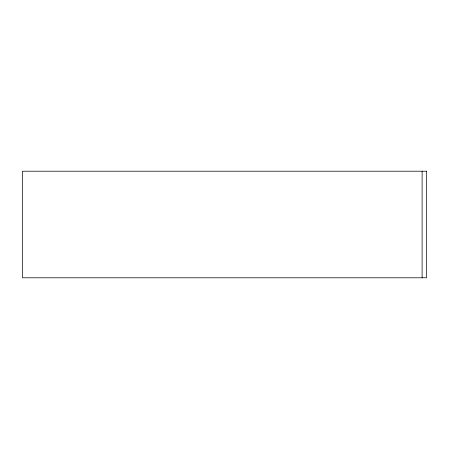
<?xml version="1.0" encoding="UTF-8"?>
<svg xmlns="http://www.w3.org/2000/svg" width="449" height="449" viewBox="0 0 449 449"><rect width="100%" height="100%" fill="white"/><g stroke="black" fill="none" stroke-linecap="round" stroke-linejoin="round"><path stroke-width="0.67" d="M422.111 171.209L422.111 277.791M426.55 171.209L22.45 171.209L22.45 277.791L426.55 277.791L426.55 171.209"/></g></svg>
